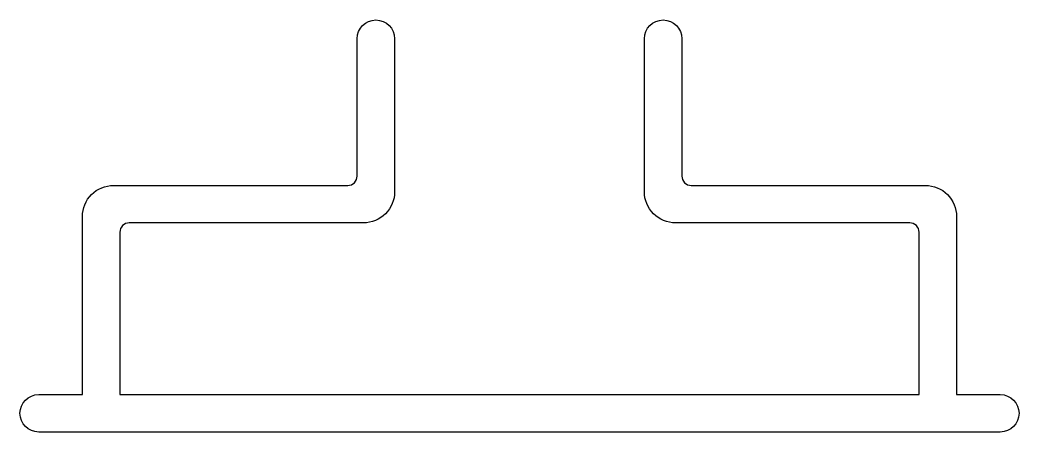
# Model space of a CAD drawing. Extents: x 144.7 to 176.7, y 213.4 to 226.6.
import ezdxf

# ---------------------------------------------------------------- set-up
doc = ezdxf.new("R2010")
doc.units = 0
doc.header["$LTSCALE"] = 15
doc.layers.add('ANA', color=220, linetype='CONTINUOUS')

msp = doc.modelspace()

# ---------------------------------------------------------------- linework, layer by layer
at = {"layer": 'ANA', "color": 0}
msp.add_lwpolyline([(156.736, 225.953), (156.736, 221.053, -0.414214), (155.736, 220.053), (148.236, 220.053, 0.414214), (147.936, 219.753), (147.936, 214.553), (173.536, 214.553), (173.536, 219.753, 0.414214), (173.236, 220.053), (165.736, 220.053, -0.414214), (164.736, 221.053), (164.736, 225.953, -1), (165.936, 225.953), (165.936, 221.553, 0.414214), (166.236, 221.253), (173.736, 221.253, -0.414214), (174.736, 220.253), (174.736, 214.553), (176.136, 214.553, -1), (176.136, 213.353), (145.336, 213.353, -1), (145.336, 214.553), (146.736, 214.553), (146.736, 220.253, -0.414214), (147.736, 221.253), (155.236, 221.253, 0.414214), (155.536, 221.553), (155.536, 225.953, -1)], format="xyb", close=True, dxfattribs=at)

doc.saveas('drawing.dxf')
